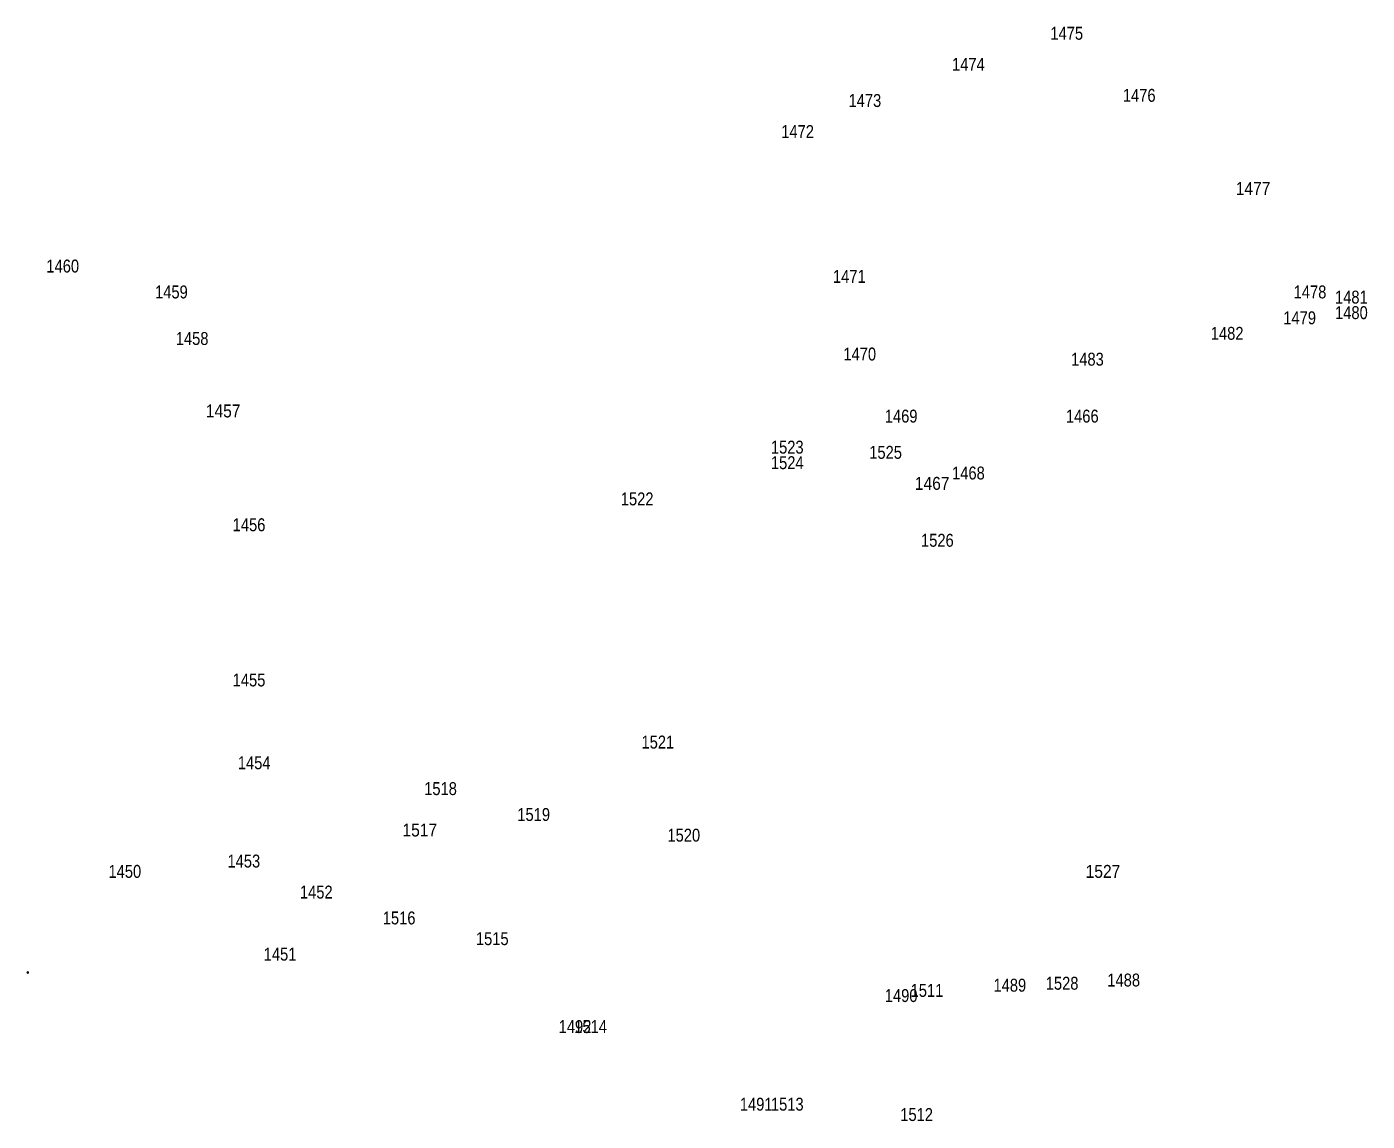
# Model space of a CAD drawing. Header units: metres. Extents: x 538449 to 539991, y 1836405 to 1837200.
# Drawn here: x 539251.1 to 539510.1, y 1836988.7 to 1837200.2 of the extents above; entities that cross this region are included whole.
import ezdxf
from ezdxf.enums import TextEntityAlignment as Align

# ---------------------------------------------------------------- set-up
doc = ezdxf.new("R2010")
doc.units = ezdxf.units.M
doc.header["$LTSCALE"] = 0.7
doc.header["$PDMODE"] = 32
doc.header["$PDSIZE"] = 0.35
doc.layers.add('12', color=7, linetype='Continuous')
doc.layers.add('6', color=7, linetype='Continuous', lineweight=13)

msp = doc.modelspace()

# ---------------------------------------------------------------- linework, layer by layer
at = {"layer": '6'}
msp.add_point((539251.24, 1837017.45), dxfattribs=at)

# ---------------------------------------------------------------- texts
at = {"layer": '12'}
for s, width, p in [('1475', 0.85, (539452, 1837197.75)), ('1474', 0.85, (539433, 1837191.75)), ('1476', 0.85, (539466.005, 1837185.75)), ('1473', 0.85, (539413, 1837184.75)), ('1472', 0.85, (539399.995, 1837178.75)), ('1477', 0.9, (539488, 1837167.75)), ('1460', 0.85, (539258.005, 1837152.75)), ('1471', 0.85, (539409.995, 1837150.75)), ('1459', 0.85, (539279.005, 1837147.75)), ('1478', 0.85, (539499.005, 1837147.75)), ('1481', 0.85, (539506.995, 1837146.75)), ('1479', 0.85, (539497.005, 1837142.75)), ('1480', 0.85, (539507.005, 1837143.75)), ('1458', 0.85, (539283.005, 1837138.75)), ('1482', 0.85, (539482.995, 1837139.75)), ('1470', 0.85, (539412.005, 1837135.75)), ('1483', 0.85, (539456, 1837134.75)), ('1457', 0.9, (539289, 1837124.75)), ('1469', 0.85, (539420.005, 1837123.75)), ('1466', 0.85, (539455.005, 1837123.75)), ('1523', 0.85, (539398, 1837117.75)), ('1525', 0.85, (539417, 1837116.75)), ('1524', 0.85, (539398, 1837114.75)), ('1468', 0.85, (539433.005, 1837112.75)), ('1467', 0.9, (539426, 1837110.75)), ('1522', 0.85, (539368.995, 1837107.75)), ('1456', 0.85, (539294.005, 1837102.75)), ('1526', 0.85, (539427.005, 1837099.75)), ('1455', 0.85, (539294, 1837072.75)), ('1521', 0.85, (539372.995, 1837060.75)), ('1454', 0.85, (539295, 1837056.75)), ('1518', 0.85, (539331.005, 1837051.75)), ('1519', 0.85, (539349.005, 1837046.75)), ('1517', 0.9, (539327, 1837043.75)), ('1520', 0.85, (539378.005, 1837042.75)), ('1453', 0.85, (539293, 1837037.75)), ('1450', 0.85, (539270.005, 1837035.75)), ('1527', 0.9, (539459, 1837035.75)), ('1452', 0.85, (539306.995, 1837031.75)), ('1516', 0.85, (539323.005, 1837026.75)), ('1515', 0.85, (539341, 1837022.75)), ('1451', 0.85, (539299.995, 1837019.75)), ('1488', 0.85, (539463.005, 1837014.75)), ('1490', 0.85, (539420.005, 1837011.75)), ('1511', 0.85, (539424.995, 1837012.75)), ('1489', 0.85, (539441.005, 1837013.75)), ('1528', 0.85, (539451.105, 1837014.13)), ('1492', 0.85, (539356.995, 1837005.75)), ('1514', 0.85, (539360, 1837005.75)), ('1491', 0.85, (539391.995, 1836990.75)), ('1513', 0.85, (539398, 1836990.75)), ('1512', 0.85, (539422.995, 1836988.75))]:
    msp.add_text(s, height=2.5, dxfattribs=dict(at, width=width)).set_placement(p, align=Align.CENTER)

doc.saveas('drawing.dxf')
